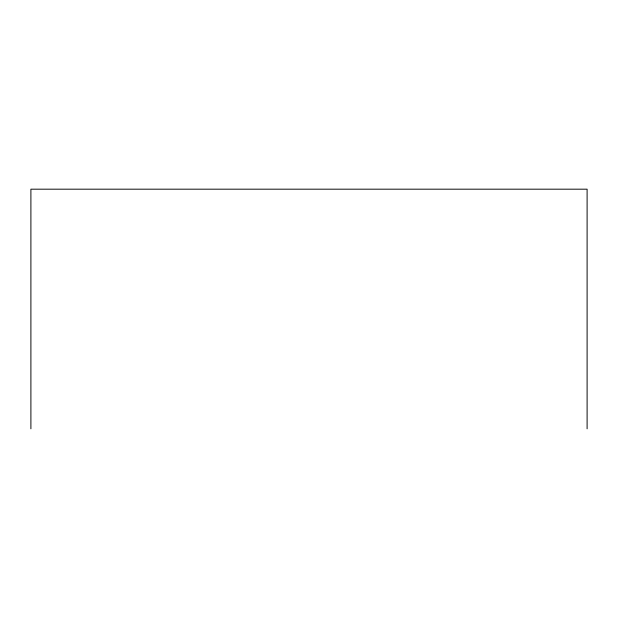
<?xml version="1.0" encoding="UTF-8"?>
<svg xmlns="http://www.w3.org/2000/svg" width="618" height="618" viewBox="0 0 618 618"><rect width="100%" height="100%" fill="white"/><g stroke="black" fill="none" stroke-linecap="round" stroke-linejoin="round"><path stroke-width="0.93" d="M587.1 428.815L587.1 189.185L30.9 189.185L30.9 428.815"/></g></svg>
